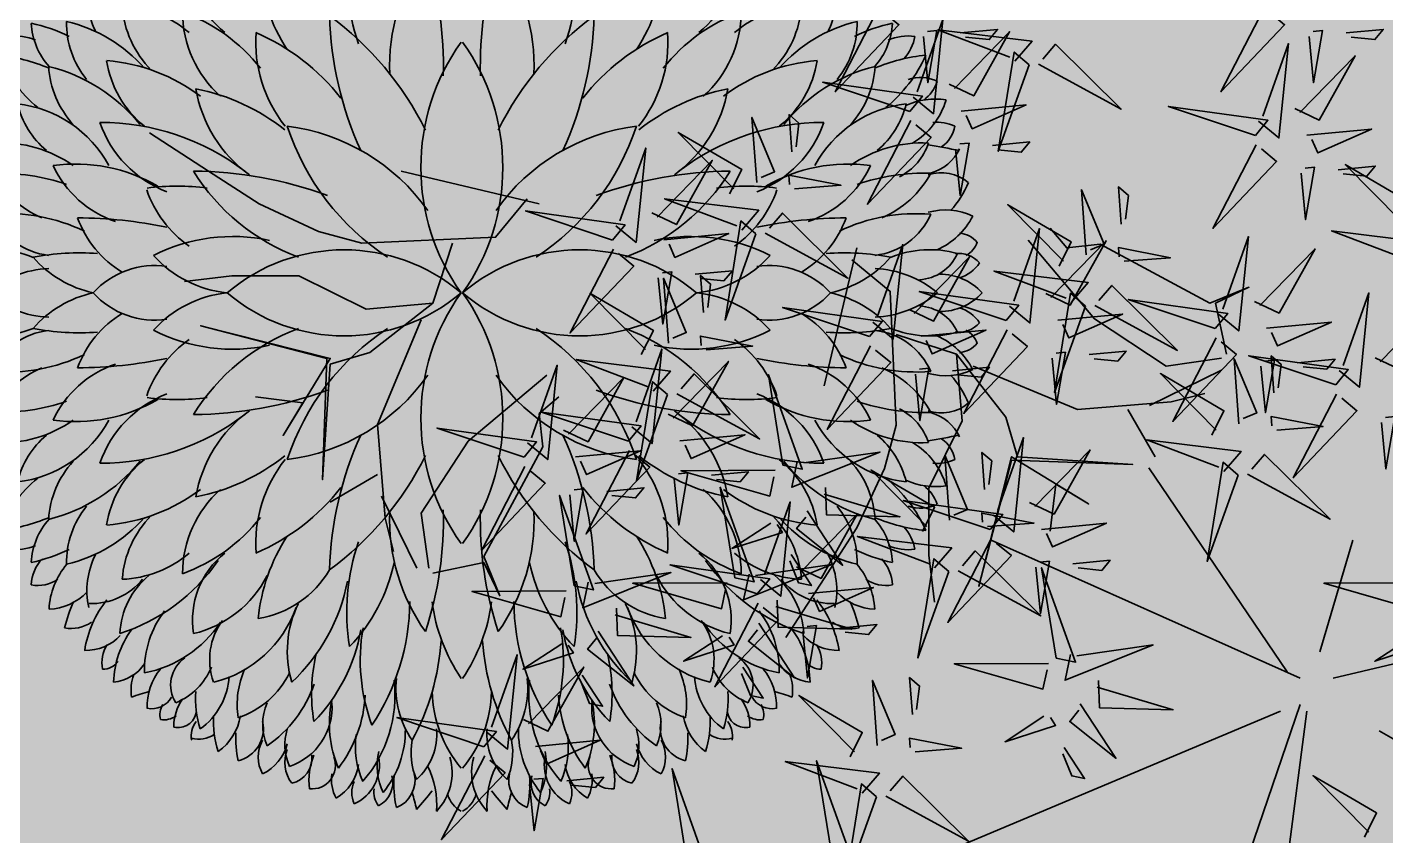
# Model space of a CAD drawing. Header units: millimetres. Extents: x -620 to 116137, y -21481 to 17722.
# Drawn here: x 13540 to 14144, y 8024 to 8384 of the extents above; entities that cross this region are included whole.
import ezdxf

# ---------------------------------------------------------------- set-up
doc = ezdxf.new("R2010")
doc.units = ezdxf.units.MM
doc.header["$LTSCALE"] = 150
doc.linetypes.add('1625E_Roof Plan$0$DASHED', pattern=[0.75, 0.5, -0.25])
doc.layers.add('1625_East Villa$0$ad-Landscape', color=7, linetype='Continuous', lineweight=35, true_color=0x007f00)
doc.layers.add('1625_East Villa$0$ad-Landscape 2', color=7, linetype='Continuous', lineweight=35, true_color=0x264c00)
doc.layers.add('1625_East Villa$0$ad-Verandah', color=7, linetype='Continuous', true_color=0xa57c52)
doc.layers.add('1625E_Roof Plan$0$ad-Secondary Roof', color=6, linetype='Continuous', true_color=0xff00ff)

# ---------------------------------------------------------------- blocks, each defined once
blk = doc.blocks.new('1625E_Roof Plan')
at = {"layer": '1625E_Roof Plan$0$ad-Secondary Roof', "linetype": '1625E_Roof Plan$0$DASHED', "ltscale": 2, "const_width": 40}
for points in [[(13950, 14220), (13138.33, 11207.5), (13950, 8195)], [(12570, 8195), (10022.5, 11207.5), (12570, 14220), (13950, 14220), (13950, 8195)]]:
    blk.add_lwpolyline(points, close=True, dxfattribs=at)
blk = doc.blocks.new('1625_East Villa$0$A$C7DA81DBD')
at = {"layer": '1625_East Villa$0$ad-Landscape'}
for centre, radius, start, end in [((0.485, 3.825), 0.838, 164.1327, 202.2774), ((0.672, 3.334), 0.873, 140.3941, 176.9962), ((-2.444, 2.7), 1.205, 39.6176, 65.5256), ((-0.466, 3.951), 1.488, 185.9725, 202.7074), ((-0.211, 3.764), 1.016, 176.9811, 215.1502), ((0.785, 3.797), 1.765, 178.7548, 198.6115), ((-1.37, 3.11), 0.824, 23.2196, 61.7797), ((0.81, 3.717), 1.458, 175.3381, 205.5558), ((-0.873, 3.314), 0.57, 6.6723, 66.2687), ((-1.692, 3.651), 0.41, 172.3277, 203.6108), ((-1.724, 2.922), 0.735, 40.3866, 76.092), ((-0.579, 3.745), 0.974, 186.4669, 241.6556), ((-2.239, 2.943), 0.581, 48.3364, 86.6749), ((-0.915, 3.796), 1.32, 191.9389, 206.2186), ((1.74, 3.125), 2.067, 169.3214, 184.0479), ((-0.876, 2.829), 0.895, 11.9619, 49.2113), ((-0.488, 3.723), 1.408, 194.0868, 230.7518), ((-1.896, 2.617), 0.764, 47.3855, 86.8116), ((0.295, 3.161), 1.349, 172.2305, 210.013), ((-1.405, 2.554), 0.868, 18.6878, 65.2839), ((-1.014, 3.524), 1.242, 193.527, 228.3981), ((-2.208, 2.504), 0.73, 50.8151, 91.0506), ((2.889, 3.142), 3.502, 179.9824, 192.0052), ((-0.914, 2.323), 0.874, 31.4049, 69.8192), ((-2.436, 2.424), 0.643, 63.0761, 102.3855), ((0.453, 2.514), 0.676, 132.165, 188.6083), ((-0.442, 3.021), 1.463, 184.5397, 217.072), ((-2.026, 2.069), 0.846, 38.4928, 81.4291), ((0.542, 2.951), 1.936, 179.7315, 217.4115), ((-1.697, 2.079), 0.932, 21.0147, 71.0085), ((-2.402, 1.959), 0.821, 45.1229, 85.9267), ((-1.447, 2.814), 0.898, 182.3009, 220.5076), ((1.11, 2.329), 1.983, 172.8697, 187.1303), ((-1.144, 1.7), 0.928, 34.9166, 71.0505), ((0.973, 1.875), 1.434, 153.1598, 192.1138), ((-0.947, 1.818), 0.953, 6.2214, 47.7369), ((-2.301, 1.358), 0.927, 41.7393, 89.8284), ((-0.957, 2.767), 1.425, 199.7331, 231.7721), ((-2.675, 1.508), 0.695, 38.2825, 99.3433), ((-1.856, 1.09), 1.102, 36.0391, 80.2682), ((-0.013, 2.499), 1.688, 191.0285, 218.5633), ((-1.892, 0.74), 1.708, 20.4746, 58.3718), ((2.262, 2.222), 3.258, 180.4864, 200.1425), ((1.124, 0.963), 1.476, 139.5678, 220.4322), ((-2.053, 0.575), 1.111, 51.6498, 93.9516), ((-0.504, 2.388), 1.772, 203.4099, 232.0446), ((-2.813, 0.17), 1.503, 56.8668, 84.3747), ((0.278, 1.632), 1.654, 187.071, 234.8541), ((-2.005, -0.521), 2.052, 33.3645, 71.7788), ((-0.182, 2.617), 2.589, 216.3709, 243.6204), ((-2.355, -1.807), 2.891, 65.6741, 88.2579), ((-2.612, -0.83), 1.771, 71.0687, 99.21), ((-1.853, -0.999), 1.59, 87.8069, 125.3426), ((-0.278, -1.632), 1.654, 7.071, 54.8541), ((2.005, 0.521), 2.052, 213.3645, 251.7788), ((0.504, -2.388), 1.772, 23.4099, 52.0446), ((-2.262, -2.222), 3.258, 0.4864, 20.1425), ((1.841, -1.801), 0.836, 9.3048, 59.3197), ((1.892, -0.74), 1.708, 200.4746, 238.3718), ((2.813, -0.17), 1.503, 236.8668, 264.3747), ((2.259, -2.257), 0.955, 13.7428, 70.7401), ((2.789, -2.062), 0.727, 18.6708, 63.797), ((3.602, -1.788), 0.37, 25.3637, 76.0362), ((0.013, -2.499), 1.688, 11.0285, 38.5633), ((2.053, -0.575), 1.111, 231.6498, 273.9516), ((0.957, -2.767), 1.425, 19.7331, 51.7721), ((1.894, -2.412), 0.921, 13.6684, 62.8823), ((3.531, -1.186), 0.443, 246.5632, 293.4368), ((3.566, -1.894), 0.271, 13.6546, 102.449), ((3.799, -1.387), 0.279, 240.3623, 299.6377), ((1.856, -1.09), 1.102, 216.0391, 260.2682), ((-0.542, -2.951), 1.936, 359.7315, 37.4115), ((3.37, -1.133), 0.705, 245.6035, 278.753), ((3.394, -2.243), 0.437, 34.7848, 81.073), ((3.646, -0.97), 0.879, 267.0026, 282.0734), ((2.301, -1.358), 0.927, 221.7393, 269.8284), ((2.675, -1.508), 0.695, 218.2825, 279.3433), ((1.329, -3.259), 1.53, 17.5905, 55.7456), ((3.002, -1.519), 0.544, 233.779, 289.798), ((2.167, -2.776), 0.96, 10.8581, 56.5506), ((3.104, -2.475), 0.573, 35.7635, 86.3734), ((3.508, -1.218), 0.814, 266.7638, 287.5222), ((-1.11, -2.329), 1.983, 352.8697, 7.1303), ((2.867, -2.536), 0.525, 21.8257, 68.0281), ((3.413, -2.155), 0.239, 346.7548, 32.3176), ((0.442, -3.021), 1.463, 4.5397, 37.072), ((3.324, -1.386), 0.793, 265.5663, 288.0123), ((3.41, -2.32), 0.148, 346.0967, 81.703), ((3.623, -2.031), 0.183, 231.1425, 282.0713), ((1.144, -1.7), 0.928, 214.9166, 251.0505), ((1.447, -2.814), 0.898, 2.3009, 40.5076), ((3.21, -2.109), 0.273, 215.3989, 302.1552), ((3.547, -1.977), 0.379, 233.8191, 270.9542), ((1.697, -2.079), 0.932, 201.0147, 251.0085), ((3.088, -1.801), 0.795, 232.4719, 271.5519), ((3.218, -2.537), 0.186, 348.2362, 60.9945), ((3.325, -2.438), 0.17, 350.7137, 36.2765), ((-0.295, -3.161), 1.349, 352.2305, 30.013), ((2.402, -1.959), 0.821, 225.1229, 265.9267), ((3.387, -2.087), 0.488, 230.8294, 271.5989), ((3.454, -2.302), 0.168, 239.8902, 283.1809), ((2.026, -2.069), 0.846, 218.4928, 261.4291), ((0.488, -3.723), 1.408, 14.0868, 50.7518), ((1.014, -3.524), 1.242, 13.527, 48.3981), ((2.813, -2.152), 0.645, 219.1564, 267.7817), ((1.999, -3.032), 0.544, 358.2486, 50.6804), ((2.833, -2.887), 0.356, 6.207, 55.7181), ((4.711, -2.181), 1.496, 194.5537, 200.4136), ((3.205, -2.09), 0.759, 233.8433, 268.585), ((3.255, -2.307), 0.399, 250.941, 277.7273), ((1.405, -2.554), 0.868, 198.6878, 245.2839), ((0.579, -3.745), 0.974, 6.4669, 61.6556), ((2.554, -3.07), 0.372, 357.6019, 47.961), ((2.929, -2.933), 0.15, 357.4703, 53.8096), ((2.436, -2.424), 0.643, 243.0761, 282.3855), ((3.055, -2.232), 0.863, 231.0238, 261.3872), ((3.025, -2.67), 0.274, 237.9754, 281.2662), ((2.208, -2.504), 0.73, 230.8151, 271.0506), ((2.128, -3.396), 0.461, 2.3648, 45.5832), ((2.458, -3.195), 0.289, 349.0778, 34.6406), ((0.211, -3.764), 1.016, 356.9811, 35.1502), ((1.896, -2.617), 0.764, 227.3855, 266.8116), ((0.915, -3.796), 1.32, 11.9389, 26.2186), ((3.046, -2.005), 1.281, 246.1435, 256.2848), ((-0.785, -3.797), 1.765, 358.7548, 18.6115), ((2.622, -2.757), 0.621, 229.7759, 266.9333), ((2.106, -3.468), 0.289, 349.0778, 34.6406), ((1.37, -3.11), 0.824, 203.2196, 241.7797), ((1.724, -2.922), 0.735, 220.3866, 256.092), ((0.466, -3.951), 1.488, 5.9725, 22.7074), ((2.239, -2.943), 0.581, 228.3364, 266.6749), ((2.403, -3.194), 0.329, 226.2451, 267.6854), ((2.444, -2.7), 1.205, 219.6176, 245.5256), ((1.692, -3.651), 0.41, 352.3277, 23.6108), ((1.383, -3.356), 0.488, 207.4375, 251.1826), ((1.034, -3.87), 0.552, 350.4856, 25.4529), ((1.452, -3.751), 0.311, 333.8191, 18.7871), ((2.158, -3.355), 0.356, 226.8629, 260.3692), ((1.759, -3.363), 0.625, 211.2577, 253.0883), ((1.821, -3.599), 0.302, 216.3212, 252.6008), ((0.641, -3.924), 0.342, 320.1793, 18.6746), ((1.327, -3.744), 0.358, 194.3796, 245.6782), ((-5.866, -2.673), 7.168, 348.7597, 350.8333), ((1.053, -3.888), 0.343, 334.8223, 6.1053), ((1.18, -3.454), 0.743, 227.0323, 248.1406), ((1.415, -3.77), 0.269, 215.0422, 258.9599)]:
    blk.add_arc(centre, radius, start, end, dxfattribs=at)
at = {"layer": '1625_East Villa$0$ad-Landscape 2'}
for centre, radius, start, end in [((-0.485, 3.825), 0.838, 337.7226, 15.8673), ((-0.672, 3.334), 0.873, 3.0038, 39.6059), ((0.873, 3.314), 0.57, 113.7313, 173.3277), ((-0.81, 3.717), 1.458, 334.4442, 4.6619), ((1.37, 3.11), 0.824, 118.2203, 156.7804), ((-0.785, 3.797), 1.765, 341.3885, 1.2452), ((0.211, 3.764), 1.016, 324.8498, 3.0189), ((2.444, 2.7), 1.205, 114.4744, 140.3824), ((0.466, 3.951), 1.488, 337.2926, 354.0275), ((1.692, 3.651), 0.41, 336.3892, 7.6723), ((0.579, 3.745), 0.974, 298.3444, 353.5331), ((1.724, 2.922), 0.735, 103.908, 139.6134), ((0.876, 2.829), 0.895, 130.7887, 168.0381), ((-1.74, 3.125), 2.067, 355.9521, 10.6786), ((2.239, 2.943), 0.581, 93.3251, 131.6636), ((0.915, 3.796), 1.32, 333.7814, 348.0611), ((2.403, 3.194), 0.329, 92.3146, 133.7549), ((2.106, 3.468), 0.289, 325.3594, 10.9222), ((1.405, 2.554), 0.868, 114.7161, 161.3122), ((-0.295, 3.161), 1.349, 329.987, 7.7695), ((0.488, 3.723), 1.408, 309.2482, 345.9132), ((1.896, 2.617), 0.764, 93.1884, 132.6145), ((2.622, 2.757), 0.621, 93.0667, 130.2241), ((2.128, 3.396), 0.461, 314.4168, 357.6352), ((2.208, 2.504), 0.73, 88.9494, 129.1849), ((1.014, 3.524), 1.242, 311.6019, 346.473), ((3.046, 2.005), 1.281, 103.7152, 113.8565), ((2.458, 3.195), 0.289, 325.3594, 10.9222), ((0.914, 2.323), 0.874, 110.1808, 148.5951), ((-2.889, 3.142), 3.502, 347.9948, 0.0176), ((-0.453, 2.514), 0.676, 351.3917, 47.835), ((2.436, 2.424), 0.643, 77.6145, 116.9239), ((1.999, 3.032), 0.544, 309.3196, 1.7514), ((3.055, 2.232), 0.863, 98.6128, 128.9762), ((2.554, 3.07), 0.372, 312.039, 2.3981), ((1.697, 2.079), 0.932, 108.9915, 158.9853), ((-0.542, 2.951), 1.936, 322.5885, 0.2685), ((2.026, 2.069), 0.846, 98.5709, 141.5072), ((0.442, 3.021), 1.463, 322.928, 355.4603), ((3.025, 2.67), 0.274, 78.7338, 122.0246), ((2.929, 2.933), 0.15, 306.1904, 2.5297), ((1.329, 3.259), 1.53, 304.2544, 342.4095), ((2.813, 2.152), 0.645, 92.2183, 140.8436), ((3.205, 2.09), 0.759, 91.415, 126.1567), ((2.833, 2.887), 0.356, 304.2819, 353.793), ((2.402, 1.959), 0.821, 94.0733, 134.8771), ((1.447, 2.814), 0.898, 319.4924, 357.6991), ((3.255, 2.307), 0.399, 82.2727, 109.059), ((4.711, 2.181), 1.496, 159.5864, 165.4463), ((1.144, 1.7), 0.928, 108.9495, 145.0834), ((-1.11, 2.329), 1.983, 352.8697, 7.1303), ((3.088, 1.801), 0.795, 88.4481, 127.5281), ((2.167, 2.776), 0.96, 303.4494, 349.1419), ((3.387, 2.087), 0.488, 88.4011, 129.1706), ((3.218, 2.537), 0.186, 299.0055, 11.7638), ((0.947, 1.818), 0.953, 132.2631, 173.7786), ((-0.973, 1.875), 1.434, 347.8862, 26.8402), ((3.454, 2.302), 0.168, 76.8191, 120.1098), ((3.325, 2.438), 0.17, 323.7235, 9.2863), ((3.21, 2.109), 0.273, 57.8448, 144.6011), ((2.867, 2.536), 0.525, 291.9719, 338.1743), ((3.547, 1.977), 0.379, 89.0458, 126.1809), ((3.41, 2.32), 0.148, 278.297, 13.9033), ((2.301, 1.358), 0.927, 90.1716, 138.2607), ((0.957, 2.767), 1.425, 308.2279, 340.2669), ((1.892, 0.74), 1.708, 121.6282, 159.5254), ((-2.262, 2.222), 3.258, 339.8575, 359.5136), ((1.856, 1.09), 1.102, 99.7318, 143.9609), ((0.013, 2.499), 1.688, 321.4367, 348.9715), ((2.675, 1.508), 0.695, 80.6567, 141.7175), ((1.894, 2.412), 0.921, 297.1177, 346.3316), ((3.104, 2.475), 0.573, 273.6266, 324.2365), ((3.324, 1.386), 0.793, 71.9877, 94.4337), ((3.623, 2.031), 0.183, 77.9287, 128.8575), ((3.413, 2.155), 0.239, 327.6824, 13.2452), ((2.259, 2.257), 0.955, 289.2599, 346.2572), ((3.002, 1.519), 0.544, 70.202, 126.221), ((3.508, 1.218), 0.814, 72.4778, 93.2362), ((-1.124, 0.963), 1.476, 319.5678, 40.4322), ((3.394, 2.243), 0.437, 278.927, 325.2152), ((3.37, 1.133), 0.705, 81.247, 114.3965), ((2.789, 2.062), 0.727, 296.203, 341.3292), ((3.566, 1.894), 0.271, 257.551, 346.3454), ((3.646, 0.97), 0.879, 77.9266, 92.9974), ((2.053, 0.575), 1.111, 86.0484, 128.3502), ((0.504, 2.388), 1.772, 307.9554, 336.5901), ((2.813, 0.17), 1.503, 95.6253, 123.1332), ((1.841, 1.801), 0.836, 300.6803, 350.6952), ((2.872, 2.169), 1.015, 288.9376, 325.3584), ((3.531, 1.186), 0.443, 66.5632, 113.4368), ((3.799, 1.387), 0.279, 60.3623, 119.6377), ((3.602, 1.788), 0.37, 283.9638, 334.6363), ((3.699, 1.02), 0.428, 65.5975, 107.5893), ((3.843, 1.163), 0.285, 53.2838, 111.6454), ((2.005, -0.521), 2.052, 108.2212, 146.6355), ((-0.278, 1.632), 1.654, 305.1459, 352.929), ((2.07, 2.438), 1.53, 280.88, 316.8447), ((2.935, 0.536), 0.892, 73.6401, 116.0812), ((3.393, 1.57), 0.508, 265.6371, 341.6343), ((3.806, 1.439), 0.213, 263.9314, 347.1466), ((3.278, -0.198), 1.427, 80.7451, 103.0431), ((3.99, 0.707), 0.544, 82.7166, 112.3542), ((3.867, 1.227), 0.193, 249.404, 5.8133), ((2.521, 2.218), 1.411, 279.6586, 314.4053), ((2.355, -1.807), 2.891, 91.7421, 114.3259), ((0.182, 2.617), 2.589, 296.3796, 323.6291), ((3.242, 1.855), 1.065, 272.7479, 307.4895), ((3.529, 0.17), 0.914, 66.6856, 101.9827), ((3.806, 1.227), 0.386, 278.1128, 328.8491), ((3.983, 0.753), 0.314, 60.8349, 98.4067), ((2.612, -0.83), 1.771, 80.79, 108.9313), ((1.914, 1.938), 1.415, 281.8912, 313.8777), ((4.09, 0.665), 0.235, 66.9546, 113.0454), ((3.006, -0.698), 1.529, 69.608, 99.927), ((3.288, 1.64), 1.093, 263.8281, 310.4783), ((3.715, 0.193), 0.678, 65.2948, 98.4443), ((3.864, 1.022), 0.348, 259.2126, 336.0816), ((2.506, 2.298), 1.873, 270.6495, 303.447), ((3.868, 0.167), 0.526, 65.037, 102.6088), ((4.007, 0.779), 0.214, 255.3103, 332.8065), ((4.09, 0.554), 0.166, 49.7168, 100.6456), ((1.853, -0.999), 1.59, 54.6574, 92.1931), ((3.58, 1.265), 0.803, 269.2102, 309.3859), ((4.021, -0.331), 0.887, 77.5296, 94.4585), ((3.234, -0.221), 0.76, 55.7746, 95.8794), ((3.99, 0.621), 0.238, 256.9971, 338.7719), ((-1.026, -1.431), 1.766, 54.4662, 125.5338), ((1.026, -1.431), 1.766, 54.4662, 125.5338), ((2.722, 2.114), 1.948, 273.7396, 298.8178), ((3.616, 0.691), 0.486, 264.4297, 318.861), ((3.761, -0.151), 0.567, 66.9564, 100.106), ((3.052, 1.626), 1.72, 306.4839, 313.13), ((4.487, 1.629), 1.285, 251.9995, 258.3628), ((-1.863, 3.033), 2.882, 251.6105, 271.7173), ((1.863, 3.033), 2.882, 268.2827, 288.3895), ((2.353, -1.17), 1.423, 55.6803, 82.958), ((3.241, -0.766), 1.009, 49.8945, 88.7438), ((4.197, 0.939), 0.734, 243.983, 273.5711), ((3.927, 0.536), 0.456, 253.7631, 313.9118), ((4.046, -0.101), 0.224, 28.4336, 74.6891), ((-1.026, 1.431), 1.766, 234.4662, 305.5338), ((1.124, -0.963), 1.476, 139.5678, 220.4322), ((-1.124, -0.963), 1.476, 319.5678, 40.4322), ((1.026, 1.431), 1.766, 234.4662, 305.5338), ((2.353, 1.17), 1.423, 277.042, 304.3197), ((3.241, 0.766), 1.009, 271.2562, 310.1055), ((3.927, -0.536), 0.456, 46.0882, 106.2369), ((4.046, 0.101), 0.224, 285.3109, 331.5664), ((-1.863, -3.033), 2.882, 88.2827, 108.3895), ((1.863, -3.033), 2.882, 71.6105, 91.7173), ((2.722, -2.114), 1.948, 61.1822, 86.2604), ((3.616, -0.691), 0.486, 41.139, 95.5703), ((4.197, -0.939), 0.734, 86.4289, 116.017), ((-1.853, 0.999), 1.59, 234.6574, 272.1931), ((-0.182, -2.617), 2.589, 116.3796, 143.6291), ((0.278, -1.632), 1.654, 125.1459, 172.929), ((0.182, -2.617), 2.589, 36.3709, 63.6204), ((1.853, 0.999), 1.59, 267.8069, 305.3426), ((3.052, -1.626), 1.72, 46.87, 53.5161), ((2.506, -2.298), 1.873, 56.553, 89.3505), ((3.234, 0.221), 0.76, 264.1206, 304.2254), ((3.761, 0.151), 0.567, 259.894, 293.0436), ((3.99, -0.621), 0.238, 21.2281, 103.0029), ((4.487, -1.629), 1.285, 101.6372, 108.0005), ((1.914, -1.938), 1.415, 46.1223, 78.1088), ((3.288, -1.64), 1.093, 49.5217, 96.1719), ((3.58, -1.265), 0.803, 50.6141, 90.7898), ((4.021, 0.331), 0.887, 265.5415, 282.4704), ((-2.005, 0.521), 2.052, 288.2212, 326.6355), ((3.868, -0.167), 0.526, 257.3912, 294.963), ((4.007, -0.779), 0.214, 27.1935, 104.6897), ((3.006, 0.698), 1.529, 260.073, 290.392), ((3.864, -1.022), 0.348, 23.9184, 100.7874), ((4.09, -0.554), 0.166, 259.3544, 310.2832), ((-2.612, 0.83), 1.771, 260.79, 288.9313), ((-2.355, 1.807), 2.891, 271.7421, 294.3259), ((2.355, 1.807), 2.891, 245.6741, 268.2579), ((2.612, 0.83), 1.771, 251.0687, 279.21), ((2.521, -2.218), 1.411, 45.5947, 80.3414), ((3.242, -1.855), 1.065, 52.5105, 87.2521), ((3.715, -0.193), 0.678, 261.5557, 294.7052), ((3.806, -1.227), 0.386, 31.1509, 81.8872), ((4.09, -0.665), 0.235, 246.9546, 293.0454), ((-0.504, -2.388), 1.772, 127.9554, 156.5901), ((2.07, -2.438), 1.53, 43.1553, 79.12), ((2.262, -2.222), 3.258, 159.8575, 179.5136), ((3.529, -0.17), 0.914, 258.0173, 293.3144), ((3.393, -1.57), 0.508, 18.3657, 94.3629), ((3.867, -1.227), 0.193, 354.1867, 110.596), ((3.983, -0.753), 0.314, 261.5933, 299.1651), ((3.278, 0.198), 1.427, 256.9569, 279.2549), ((2.872, -2.169), 1.015, 34.6416, 71.0624), ((3.99, -0.707), 0.544, 247.6458, 277.2834), ((3.806, -1.439), 0.213, 12.8534, 96.0686), ((-2.813, -0.17), 1.503, 275.6253, 303.1332), ((-1.892, -0.74), 1.708, 301.6282, 339.5254), ((2.935, -0.536), 0.892, 243.9188, 286.3599), ((3.699, -1.02), 0.428, 252.4107, 294.4025), ((3.843, -1.163), 0.285, 248.3546, 306.7162), ((-2.053, -0.575), 1.111, 266.0484, 308.3502), ((-0.013, -2.499), 1.688, 141.4367, 168.9715), ((-0.957, -2.767), 1.425, 128.2279, 160.2669), ((0.973, -1.875), 1.434, 167.8862, 206.8402), ((-0.973, -1.875), 1.434, 333.1598, 12.1138), ((-1.856, -1.09), 1.102, 279.7318, 323.9609), ((0.542, -2.951), 1.936, 142.5885, 180.2685), ((-2.675, -1.508), 0.695, 260.6567, 321.7175), ((-2.301, -1.358), 0.927, 270.1716, 318.2607), ((-0.947, -1.818), 0.953, 312.2631, 353.7786), ((0.947, -1.818), 0.953, 186.2214, 227.7369), ((1.11, -2.329), 1.983, 172.8697, 187.1303), ((-0.442, -3.021), 1.463, 142.928, 175.4603), ((-1.447, -2.814), 0.898, 139.4924, 177.6991), ((-1.144, -1.7), 0.928, 288.9495, 325.0834), ((-1.697, -2.079), 0.932, 288.9915, 338.9853), ((2.889, -3.142), 3.502, 167.9948, 180.0176), ((0.453, -2.514), 0.676, 171.3917, 227.835), ((-0.453, -2.514), 0.676, 312.165, 8.6083), ((-2.889, -3.142), 3.502, 359.9824, 12.0052), ((-2.402, -1.959), 0.821, 274.0733, 314.8771), ((0.295, -3.161), 1.349, 149.987, 187.7695), ((-1.014, -3.524), 1.242, 131.6019, 166.473), ((-2.026, -2.069), 0.846, 278.5709, 321.5072), ((-0.488, -3.723), 1.408, 129.2482, 165.9132), ((-0.914, -2.323), 0.874, 290.1808, 328.5951), ((0.914, -2.323), 0.874, 211.4049, 249.8192), ((-0.579, -3.745), 0.974, 118.3444, 173.5331), ((-1.405, -2.554), 0.868, 294.7161, 341.3122), ((-2.436, -2.424), 0.643, 257.6145, 296.9239), ((1.74, -3.125), 2.067, 175.9521, 190.6786), ((-1.74, -3.125), 2.067, 349.3214, 4.0479), ((-2.208, -2.504), 0.73, 268.9494, 309.1849), ((0.81, -3.717), 1.458, 154.4442, 184.6619), ((-0.876, -2.829), 0.895, 310.7887, 348.0381), ((0.876, -2.829), 0.895, 191.9619, 229.2113), ((-0.81, -3.717), 1.458, 355.3381, 25.5558), ((-0.915, -3.796), 1.32, 153.7814, 168.0611), ((-1.896, -2.617), 0.764, 273.1884, 312.6145), ((-0.211, -3.764), 1.016, 144.8498, 183.0189), ((0.785, -3.797), 1.765, 161.3885, 181.2452), ((-2.239, -2.943), 0.581, 273.3251, 311.6636), ((-0.466, -3.951), 1.488, 157.2926, 174.0275), ((-1.724, -2.922), 0.735, 283.908, 319.6134), ((-1.37, -3.11), 0.824, 298.2203, 336.7804), ((-0.873, -3.314), 0.57, 293.7313, 353.3277), ((0.672, -3.334), 0.873, 183.0038, 219.6059), ((-0.672, -3.334), 0.873, 320.3941, 356.9962), ((0.873, -3.314), 0.57, 186.6723, 246.2687), ((-1.692, -3.651), 0.41, 156.3892, 187.6723), ((-2.444, -2.7), 1.205, 294.4744, 320.3824), ((0.485, -3.825), 0.838, 157.7226, 195.8673), ((-0.485, -3.825), 0.838, 344.1327, 22.2774), ((-2.158, -3.355), 0.356, 279.6308, 313.1371), ((-1.452, -3.751), 0.311, 161.2129, 206.1809), ((-1.034, -3.87), 0.552, 154.5471, 189.5144), ((-1.383, -3.356), 0.488, 288.8174, 332.5625), ((-1.821, -3.599), 0.302, 287.3992, 323.6788), ((-1.759, -3.363), 0.625, 286.9117, 328.7423), ((-0.466, -3.725), 0.359, 293.7056, 356.9487), ((0.466, -3.725), 0.359, 183.0513, 246.2944), ((-1.053, -3.888), 0.343, 173.8947, 205.1777), ((5.866, -2.673), 7.168, 189.1667, 191.2403), ((-1.327, -3.744), 0.358, 294.3218, 345.6204), ((-0.641, -3.924), 0.342, 161.3254, 219.8207), ((-0.143, -3.955), 0.535, 164.7932, 204.8095), ((-0.906, -3.641), 0.606, 297.2695, 335.9728), ((0.906, -3.641), 0.606, 204.0272, 242.7305), ((0.143, -3.955), 0.535, 335.1905, 15.2068), ((-1.415, -3.77), 0.269, 281.0401, 324.9578), ((-1.18, -3.454), 0.743, 291.8594, 312.9677), ((0.323, -3.905), 0.477, 180.4376, 227.2613), ((-0.323, -3.905), 0.477, 312.7387, 359.5624), ((-0.266, -4.046), 0.225, 186.241, 229.1557), ((-0.096, -4.063), 0.227, 172.7272, 229.0665), ((-0.414, -3.981), 0.305, 303.605, 342.9027), ((0.414, -3.981), 0.305, 197.0973, 236.395), ((0.096, -4.063), 0.227, 310.9335, 7.2728), ((0.266, -4.046), 0.225, 310.8443, 353.759), ((-0.491, -4.017), 0.214, 291.17, 329.5844), ((0.491, -4.017), 0.214, 210.4156, 248.83)]:
    blk.add_arc(centre, radius, start, end, dxfattribs=at)
blk = doc.blocks.new('1625_East Villa$0$bamboo')
at = {"layer": '1625_East Villa$0$ad-Landscape'}
for points in [[(-835, 1007.8), (-876.2, 987.1), (-939.2, 1094.8), (-843.4, 1000.5)], [(-854.3, 961.7), (-964.6, 970), (-872.5, 931.4), (-862.8, 954.4)], [(-906.4, 902.3), (-969.4, 907), (-954.8, 890.1), (-914.9, 895)], [(-974.8, 702), (-1024.2, 849.6), (-1000.7, 680.7), (-974.8, 702)], [(-1150.2, 755), (-1008.3, 828.6), (-1121.8, 720.5), (-1143.1, 746.4)], [(-999.2, 696.4), (-970.7, 661.9), (-1131, 645.7), (-1007.8, 689.3)], [(-1102, 678.9), (-1023.4, 671.3), (-1112.1, 656.1), (-1110.6, 671.8)], [(-1059.9, 523.7), (-1093.8, 494.6), (-1113.3, 654.4), (-1067.1, 532.2)], [(-1020.9, 635), (-1001.1, 593.4), (-1110, 532.6), (-1013.8, 626.4)], [(-910.8, 624.4), (-832.2, 616.8), (-921, 601.5), (-919.5, 617.3)], [(-1108, 616), (-1114, 553.1), (-1096.8, 567.3), (-1100.9, 607.4)], [(-975.2, 614.7), (-985.8, 504.7), (-945.3, 596), (-968.1, 606.1)], [(-916.9, 561.5), (-922.9, 498.6), (-905.6, 512.8), (-909.7, 552.9)], [(-1053.8, 499.5), (-907.2, 551.9), (-1075.6, 524.9), (-1053.8, 499.5)], [(-1055, 483.7), (-978.6, 343.4), (-1088.9, 454.6), (-1063.5, 476.4)], [(-933.9, 115.6), (-983.2, 263.3), (-959.7, 94.3), (-933.9, 115.6)], [(-1150.2, 100.5), (-1008.3, 174), (-1121.8, 66), (-1143.1, 91.9)], [(-958.2, 110.1), (-929.8, 75.6), (-1090, 59.3), (-966.8, 103)], [(-979.9, 48.7), (-960.1, 7.1), (-1069.1, -53.8), (-972.8, 40.1)], [(-1102, 24.4), (-1023.4, 16.8), (-1112.1, 1.6), (-1110.6, 17.3)], [(-934.3, 28.4), (-944.8, -81.7), (-904.3, 9.6), (-927.2, 19.8)], [(-869.9, 38), (-791.3, 30.4), (-880, 15.2), (-878.5, 30.9)], [(-548.2, 43.3), (-554.2, -19.6), (-537, -5.4), (-541.1, 34.7)], [(-718.6, -144.5), (-752.5, -173.6), (-772, -13.7), (-725.8, -136)], [(-1108, -38.5), (-1114, -101.4), (-1096.8, -87.2), (-1100.9, -47.1)], [(-780.4, -124), (-821.5, -144.7), (-884.6, -37), (-788.8, -131.3)], [(-875.9, -24.9), (-881.9, -87.8), (-864.7, -73.6), (-868.8, -33.5)], [(-556.7, -87.7), (-536.9, -129.3), (-645.8, -190.1), (-549.6, -96.3)]]:
    blk.add_lwpolyline(points, dxfattribs=at)
at = {"layer": '1625_East Villa$0$ad-Landscape 2'}
for p, q in [((43.5, 73), (278.2, 631.2)), ((-12.4, 39.5), (-247.1, 564.2)), ((-23.6, 61.9), (-370, 296.3)), ((32.3, 39.5), (390, 162.3)), ((43.5, 28.4), (300.5, 61.9)), ((-57.1, 6), (-247.1, -49.8)), ((-12.4, -16.3), (-113, -440.5)), ((77, -94.4), (121.7, -172.6))]:
    blk.add_line(p, q, dxfattribs=at)
for points in [[(103.7, 1424.7), (54.4, 1572.3), (77.9, 1403.4), (103.7, 1424.7)], [(-387.8, 1356.5), (-437.1, 1504.1), (-413.6, 1335.2), (-387.8, 1356.5)], [(119.4, 1423.2), (261.4, 1496.7), (147.9, 1388.7), (126.6, 1414.5)], [(-160.7, 1284.9), (-160, 1444.8), (-116.9, 1294.1), (-149.7, 1287.2)], [(-372, 1355), (-230.1, 1428.5), (-343.6, 1320.5), (-364.9, 1346.4)], [(79.4, 1419.1), (107.8, 1384.6), (-52.4, 1368.4), (70.8, 1412)], [(-756.4, 1206.5), (-805.8, 1354.1), (-782.2, 1185.2), (-756.4, 1206.5)], [(-412.1, 1350.9), (-383.7, 1316.4), (-543.9, 1300.2), (-420.7, 1343.8)], [(-70.9, 1292.4), (-27.7, 1358.5), (-55.4, 1272.9), (-68.6, 1281.5)], [(57.7, 1357.7), (77.5, 1316.1), (-31.5, 1255.3), (64.8, 1349.1)], [(103.3, 1337.4), (92.8, 1227.4), (133.3, 1318.7), (110.4, 1328.8)], [(167.7, 1347.1), (246.3, 1339.5), (157.6, 1324.2), (159.1, 1340)], [(-415.1, 1179.2), (-464.4, 1326.8), (-440.9, 1157.9), (-415.1, 1179.2)], [(-169.3, 1271.7), (-323, 1296.4), (-162.4, 1238.9), (-169.3, 1271.7)], [(-740.7, 1205), (-598.8, 1278.5), (-712.2, 1170.5), (-733.6, 1196.4)], [(-500.1, 1137.3), (-534, 1108.2), (-553.5, 1268), (-507.4, 1145.8)], [(-433.8, 1289.5), (-414, 1248), (-523, 1187.1), (-426.7, 1280.9)], [(-388.2, 1269.3), (-398.7, 1159.2), (-358.2, 1250.5), (-381.1, 1260.6)], [(-323.8, 1278.9), (-245.2, 1271.3), (-333.9, 1256.1), (-332.4, 1271.8)], [(161.7, 1284.2), (155.7, 1221.3), (172.9, 1235.5), (168.8, 1275.6)], [(-399.4, 1177.7), (-257.4, 1251.3), (-370.9, 1143.2), (-392.2, 1169.1)], [(-175.7, 1247.6), (-131.9, 1256.8), (-191.9, 1107.3), (-173.4, 1236.6)], [(-92.2, 1230.9), (0.4, 1170.5), (-61.7, 1248.7), (-81.3, 1233.2)], [(-18, 1257.9), (35, 1223.4), (30.4, 1245.3), (-7, 1260.2)], [(-561.9, 1157.8), (-603.1, 1137.1), (-666.2, 1244.8), (-570.4, 1150.5)], [(-780.7, 1200.9), (-752.3, 1166.4), (-912.5, 1150.2), (-789.3, 1193.8)], [(-329.8, 1216), (-335.8, 1153.1), (-318.6, 1167.3), (-322.7, 1207.4)], [(-131.4, 1199.8), (-85.3, 1198.1), (-81.9, 1073.4), (-120.4, 1202.1)], [(-439.4, 1173.7), (-411, 1139.2), (-571.2, 1122.9), (-448, 1166.6)], [(-494, 1113.1), (-347.5, 1165.5), (-515.9, 1138.5), (-494, 1113.1)], [(-174.3, 1012.2), (-173.7, 1172.1), (-130.6, 1021.4), (-163.4, 1014.5)], [(-802.5, 1139.6), (-782.6, 1098), (-891.6, 1037.1), (-795.3, 1130.9)], [(-773.2, 987.3), (-807.1, 958.2), (-826.6, 1118), (-780.4, 995.8)], [(-756.8, 1119.3), (-767.3, 1009.2), (-726.8, 1100.5), (-749.7, 1110.6)], [(-692.4, 1128.9), (-613.8, 1121.3), (-702.5, 1106.1), (-701, 1121.8)], [(-581.3, 1111.7), (-691.5, 1120), (-599.4, 1081.4), (-589.8, 1104.4)], [(-461.1, 1112.3), (-441.3, 1070.7), (-550.3, 1009.8), (-454, 1103.7)], [(-155.7, 961.1), (-205, 1108.7), (-181.5, 939.8), (-155.7, 961.1)], [(-495.2, 1097.3), (-418.8, 957), (-529.1, 1068.2), (-503.7, 1090.1)], [(-415.5, 1092), (-426, 981.9), (-385.5, 1073.2), (-408.4, 1083.4)], [(-365.5, 930.4), (-364.8, 1090.2), (-321.7, 939.6), (-354.5, 932.7)], [(-351.1, 1101.6), (-272.5, 1094), (-361.2, 1078.8), (-359.7, 1094.5)], [(-84.5, 1019.7), (-41.3, 1085.8), (-69, 1000.1), (-82.2, 1008.8)], [(294.9, 1080.8), (141.2, 1105.5), (301.8, 1048), (294.9, 1080.8)], [(-698.4, 1066), (-704.4, 1003.1), (-687.2, 1017.3), (-691.3, 1057.4)], [(-633.3, 1052.3), (-696.3, 1057), (-681.8, 1040.1), (-641.8, 1045)], [(-570.3, 1047.5), (-576.3, 968.8), (-593.4, 1057.2), (-577.6, 1056)], [(-357.1, 1038.7), (-363.1, 975.8), (-345.9, 990), (-350, 1030.1)], [(-767.1, 963.1), (-620.5, 1015.5), (-788.9, 988.5), (-767.1, 963.1)], [(-183, 999), (-336.7, 1023.7), (-176.1, 966.2), (-183, 999)], [(-140, 959.5), (2, 1033.1), (-111.5, 925), (-132.8, 950.9)], [(-275.7, 937.9), (-232.5, 1004), (-260.1, 918.3), (-273.4, 927)], [(-189.3, 974.8), (-145.6, 984), (-205.5, 834.6), (-187, 963.9)], [(-105.9, 958.2), (-13.2, 897.8), (-75.4, 976), (-94.9, 960.5)], [(-31.6, 985.2), (21.3, 950.7), (16.7, 972.5), (-20.7, 987.5)], [(-768.3, 947.3), (-691.9, 807), (-802.2, 918.2), (-776.8, 940.1)], [(-180, 955.5), (-151.6, 921), (-311.8, 904.8), (-188.6, 948.4)], [(-374.1, 917.2), (-527.8, 941.9), (-367.2, 884.4), (-374.1, 917.2)], [(-145, 927.1), (-99, 925.4), (-95.6, 800.6), (-134.1, 929.4)], [(-843.4, 897.5), (-849.4, 818.8), (-866.4, 907.2), (-850.7, 906)], [(-592.6, 770.2), (-641.9, 917.8), (-618.4, 748.9), (-592.6, 770.2)], [(-380.5, 893), (-336.7, 902.2), (-396.6, 752.7), (-378.2, 882.1)], [(-222.7, 903.4), (-169.8, 868.9), (-174.4, 890.7), (-211.8, 905.7)], [(182.5, 782.8), (148.6, 753.6), (129.1, 913.5), (175.2, 791.2)], [(-297, 876.4), (-204.4, 816), (-266.5, 894.2), (-286.1, 878.7)], [(-201.7, 894.1), (-181.9, 852.5), (-290.9, 791.6), (-194.6, 885.5)], [(-91.7, 883.5), (-13.1, 875.8), (-101.8, 860.6), (-100.3, 876.4)], [(120.7, 803.3), (79.5, 782.6), (16.5, 890.3), (112.2, 796)], [(-156.1, 873.8), (-166.6, 763.7), (-126.1, 855), (-149, 865.2)], [(281.2, 835.4), (127.5, 860.1), (288.1, 802.6), (281.2, 835.4)], [(-576.8, 768.6), (-434.9, 842.2), (-548.4, 734.1), (-569.7, 760)], [(-336.2, 845.3), (-290.1, 843.6), (-286.7, 718.8), (-325.2, 847.6)], [(-97.7, 820.6), (-103.7, 757.7), (-86.5, 771.9), (-90.6, 811.9)], [(188.6, 758.6), (335.2, 810.9), (166.8, 784), (188.6, 758.6)], [(-199.8, 660.1), (-233.7, 630.9), (-253.2, 790.8), (-207, 668.5)], [(-959.1, 700.5), (-817.2, 774), (-930.7, 666), (-952, 691.8)], [(-616.9, 764.6), (-588.5, 730.1), (-748.7, 713.9), (-625.5, 757.5)], [(-261.6, 680.5), (-302.7, 659.9), (-365.8, 767.6), (-270, 673.2)], [(101.4, 757.2), (-8.9, 765.5), (83.2, 726.9), (92.9, 749.9)], [(187.4, 742.8), (263.8, 602.4), (153.5, 713.7), (178.9, 735.5)], [(-638.6, 703.2), (-618.8, 661.6), (-727.8, 600.7), (-631.5, 694.6)], [(-528.6, 692.6), (-450, 684.9), (-538.7, 669.7), (-537.2, 685.5)], [(-264.9, 565.6), (-314.3, 713.2), (-290.7, 544.3), (-264.9, 565.6)], [(49.3, 697.7), (-13.7, 702.5), (0.8, 685.5), (40.8, 690.4)], [(112.3, 693), (106.3, 614.2), (89.3, 702.6), (105, 701.5)], [(-619.9, 538.4), (-669.2, 686), (-645.7, 517), (-619.9, 538.4)], [(-593, 682.9), (-603.5, 572.8), (-563, 664.1), (-585.9, 674.3)], [(-193.7, 635.8), (-47.1, 688.2), (-215.5, 661.2), (-193.7, 635.8)], [(-534.6, 629.7), (-540.6, 566.8), (-523.4, 581), (-527.5, 621)], [(-280.9, 634.5), (-391.2, 642.7), (-299.1, 604.1), (-289.4, 627.2)], [(-249.2, 564.1), (-107.3, 637.7), (-220.7, 529.6), (-242.1, 555.5)], [(-37.8, 466.8), (-37.2, 626.6), (5.9, 476), (-26.9, 469.1)], [(-604.1, 536.8), (-462.2, 610.4), (-575.7, 502.3), (-597, 528.2)], [(-194.9, 620.1), (-118.4, 479.7), (-228.8, 591), (-203.4, 612.8)], [(-333, 575), (-396, 579.7), (-381.4, 562.8), (-341.5, 567.7)], [(-270, 570.3), (-276, 491.5), (-293, 579.9), (-277.2, 578.7)], [(-650.3, 428.2), (-684.2, 399.1), (-703.7, 559), (-657.6, 436.7)], [(-289.2, 560), (-260.8, 525.6), (-421, 509.3), (-297.8, 552.9)], [(-712.1, 448.7), (-753.3, 428.1), (-816.4, 535.7), (-720.6, 441.4)], [(-644.2, 532.8), (-615.8, 498.3), (-776, 482), (-652.8, 525.7)], [(52, 474.3), (95.2, 540.4), (67.5, 454.7), (54.3, 463.3)], [(-311, 498.7), (-291.1, 457.1), (-400.1, 396.2), (-303.9, 490)], [(-200.9, 488), (-122.3, 480.4), (-211, 465.2), (-209.5, 480.9)], [(-665.9, 471.4), (-646.1, 429.8), (-755.1, 368.9), (-658.8, 462.8)], [(-265.3, 478.4), (-275.8, 368.3), (-235.4, 459.6), (-258.2, 469.8)], [(-46.5, 453.6), (-200.1, 478.3), (-39.6, 420.8), (-46.5, 453.6)], [(-644.2, 404), (-497.6, 456.4), (-666, 429.4), (-644.2, 404)], [(-620.3, 451.1), (-630.8, 341), (-590.3, 432.3), (-613.2, 442.5)], [(-555.9, 460.7), (-477.3, 453.1), (-566, 437.9), (-564.5, 453.6)], [(-52.8, 429.4), (-9, 438.6), (-69, 289.1), (-50.5, 418.5)], [(104.9, 439.8), (157.9, 405.3), (153.3, 427.1), (115.9, 442.1)], [(-206.9, 425.1), (-212.9, 362.2), (-195.7, 376.4), (-199.8, 416.5)], [(30.7, 412.7), (123.3, 352.4), (61.2, 430.6), (41.6, 415)], [(-731.5, 402.7), (-841.7, 410.9), (-749.6, 372.3), (-739.9, 395.4)], [(-561.9, 397.8), (-567.9, 334.9), (-550.7, 349.1), (-554.8, 389.2)], [(-645.4, 388.3), (-569, 247.9), (-679.3, 359.1), (-653.9, 381)], [(-8.5, 381.7), (37.5, 380), (40.9, 255.2), (2.4, 384)], [(-783.5, 343.2), (-846.5, 347.9), (-832, 331), (-792, 335.9)], [(-720.5, 338.5), (-726.5, 259.7), (-743.5, 348.1), (-727.8, 346.9)], [(-606.2, 183.8), (-655.6, 331.4), (-632, 162.5), (-606.2, 183.8)], [(-363.6, 169.2), (-397.5, 140), (-417, 299.9), (-370.9, 177.6)], [(-425.4, 189.6), (-466.6, 169), (-529.7, 276.7), (-433.9, 182.4)], [(-590.5, 182.3), (-448.6, 255.9), (-562, 147.8), (-583.4, 173.7)], [(-918.2, 114.1), (-776.2, 187.7), (-889.7, 79.6), (-911, 105.5)], [(-357.5, 145), (-210.9, 197.3), (-379.3, 170.3), (-357.5, 145)], [(-630.5, 178.2), (-602.1, 143.7), (-762.3, 127.5), (-639.2, 171.1)], [(-444.7, 143.6), (-555, 151.8), (-462.9, 113.3), (-453.2, 136.3)], [(-652.3, 116.9), (-632.5, 75.3), (-741.4, 14.4), (-645.2, 108.2)], [(-510.6, -20.7), (-560, 126.9), (-536.5, -42), (-510.6, -20.7)], [(-358.7, 129.2), (-282.3, -11.2), (-392.6, 100.1), (-367.2, 121.9)], [(-606.6, 96.6), (-617.1, -13.5), (-576.7, 77.8), (-599.5, 88)], [(-542.2, 106.2), (-463.6, 98.6), (-552.3, 83.4), (-550.8, 99.1)], [(-496.8, 84.1), (-559.8, 88.8), (-545.3, 71.9), (-505.3, 76.8)], [(-433.8, 79.4), (-439.8, 0.6), (-456.8, 89), (-441.1, 87.9)], [(-494.9, -22.2), (-353, 51.3), (-466.5, -56.7), (-487.8, -30.9)], [(257.2, -69.4), (216.1, -90.1), (153, 17.6), (248.8, -76.7)], [(-174.3, -160.5), (-173.7, -0.6), (-130.6, -151.3), (-163.4, -158.2)], [(-535, -26.3), (-506.5, -60.8), (-666.8, -77), (-543.6, -33.4)], [(-84.5, -153), (-41.3, -86.9), (-69, -172.5), (-82.2, -163.9)], [(-446.7, -98.3), (-368, -105.9), (-456.8, -121.2), (-455.3, -105.4)]]:
    blk.add_lwpolyline(points, dxfattribs=at)
blk = doc.blocks.new('1625_East Villa$0$A$C06C421F0')
at = {"layer": '1625_East Villa$0$ad-Landscape'}
for points in [[(359.91, 366.46, 35.98, 14.39, 0), (421.22, 431.54, 14.39, 0.72, 0), (487.37, 441.94, 0, 0, 0), (448, 441.94, 0, 0, 0), (472.53, 524.19, 0, 0, 0), (467.69, 541.37, 0, 0, 0), (379.6, 599.67, 0, 0, 0), (404.12, 579.33, 0, 0, 0), (359.91, 575.71, 0, 0, 0), (404.12, 579.33, 0, 0, 0), (467.69, 541.37, 0, 0, 0), (433.48, 648.03, 0, 0, 0), (482.53, 692.32, 0, 0, 0), (430.9, 648.03, 0, 0, 0), (418.64, 692.32, 0, 0, 0), (426.06, 713.11, 0, 0, 0), (413.8, 692.32, 0, 0, 0), (372.17, 716.27, 0, 0, 0), (413.8, 692.32, 0, 0, 0), (323.13, 719.89, 0, 0, 0)], [(353.42, 359.91, 35.98, 14.39, 0), (288.34, 421.22, 14.39, 0.72, 0), (277.95, 487.37, 0, 0, 0), (277.95, 448, 0, 0, 0), (195.69, 472.53, 0, 0, 0), (178.52, 467.69, 0, 0, 0), (120.22, 379.6, 0, 0, 0), (140.56, 404.12, 0, 0, 0), (144.17, 359.91, 0, 0, 0), (140.56, 404.12, 0, 0, 0), (178.52, 467.69, 0, 0, 0), (71.86, 433.48, 0, 0, 0), (27.57, 482.53, 0, 0, 0), (71.86, 430.9, 0, 0, 0), (27.57, 418.64, 0, 0, 0), (6.78, 426.06, 0, 0, 0), (27.57, 413.8, 0, 0, 0), (3.62, 372.17, 0, 0, 0), (27.57, 413.8, 0, 0, 0), (0, 323.13, 0, 0, 0)], [(366.46, 359.97, 35.98, 14.39, 0), (431.54, 298.66, 14.39, 0.72, 0), (441.94, 232.52, 0, 0, 0), (441.94, 271.88, 0, 0, 0), (524.19, 247.36, 0, 0, 0), (541.37, 252.2, 0, 0, 0), (599.67, 340.29, 0, 0, 0), (579.33, 315.77, 0, 0, 0), (575.71, 359.97, 0, 0, 0), (579.33, 315.77, 0, 0, 0), (541.37, 252.2, 0, 0, 0), (648.03, 286.4, 0, 0, 0), (692.32, 237.36, 0, 0, 0), (648.03, 288.98, 0, 0, 0), (692.32, 301.25, 0, 0, 0), (713.11, 293.82, 0, 0, 0), (692.32, 306.09, 0, 0, 0), (716.27, 347.71, 0, 0, 0), (692.32, 306.09, 0, 0, 0), (719.89, 396.76, 0, 0, 0)], [(359.97, 353.42, 35.98, 14.39, 0), (298.66, 288.34, 14.39, 0.72, 0), (232.52, 277.95, 0, 0, 0), (271.88, 277.95, 0, 0, 0), (247.36, 195.69, 0, 0, 0), (252.2, 178.52, 0, 0, 0), (340.29, 120.22, 0, 0, 0), (315.77, 140.56, 0, 0, 0), (359.97, 144.17, 0, 0, 0), (315.77, 140.56, 0, 0, 0), (252.2, 178.52, 0, 0, 0), (286.4, 71.86, 0, 0, 0), (237.36, 27.57, 0, 0, 0), (288.98, 71.86, 0, 0, 0), (301.25, 27.57, 0, 0, 0), (293.82, 6.78, 0, 0, 0), (306.09, 27.57, 0, 0, 0), (347.71, 3.62, 0, 0, 0), (306.09, 27.57, 0, 0, 0), (396.76, 0, 0, 0, 0)]]:
    blk.add_lwpolyline(points, format="xyseb", dxfattribs=at)
for points in [[(460.26, 565.32), (472.53, 575.71), (470.27, 596.5), (507.05, 664.75), (497.05, 689.15), (507.05, 668.36), (538.67, 675.14)], [(467.69, 551.76), (516.73, 592.89), (546.1, 637.63), (541.26, 671.98)], [(570.62, 627.24), (548.68, 671.98)], [(546.1, 517.41), (573.2, 582.49), (568.36, 640.79), (563.2, 661.58)], [(573.2, 613.68), (602.56, 630.85)], [(538.67, 507.02), (578.04, 537.75), (602.56, 544.98), (607.4, 616.84), (604.82, 541.37), (683.23, 521.03), (602.56, 541.37), (631.93, 589.27), (619.67, 568.94), (649.03, 565.32)], [(526.41, 469.51), (538.67, 507.02), (580.3, 510.63), (622.25, 489.84), (663.87, 489.84), (693.24, 493.46)], [(479.95, 441.94), (499.63, 465.89), (582.88, 469.51), (609.99, 462.28), (646.77, 445.1), (678.39, 424.76), (715.18, 400.81)], [(472.53, 445.1), (558.36, 424.76)], [(565.32, 259.62), (575.71, 247.36), (596.5, 249.62), (664.75, 212.83), (689.15, 222.84), (668.36, 212.83), (675.14, 181.21)], [(445.1, 247.36), (424.76, 161.53)], [(551.76, 252.2), (592.89, 203.15), (637.63, 173.79), (671.98, 178.63)], [(441.94, 239.94), (465.89, 220.25), (469.51, 137), (462.28, 109.9), (445.1, 73.12), (424.76, 41.49), (400.81, 4.71)], [(469.51, 193.47), (507.02, 181.21), (510.63, 139.59), (489.84, 97.64), (489.84, 56.01), (493.46, 26.65)], [(507.02, 181.21), (537.75, 141.84), (544.98, 117.32), (616.84, 112.48), (541.37, 115.06), (521.03, 36.65), (541.37, 117.32), (589.27, 87.96), (568.93, 100.22), (565.32, 70.86)], [(517.41, 173.79), (582.49, 146.68), (640.79, 151.52), (661.58, 156.69)], [(627.24, 149.27), (671.98, 171.21)], [(613.68, 146.68), (630.85, 117.32)]]:
    blk.add_lwpolyline(points, dxfattribs=at)
blk = doc.blocks.new('1625_East Villa$0$zw$3055')
at = {"transparency": 33554559}
h = blk.add_hatch(color=256, dxfattribs=at)
h.dxf.hatch_style = 1
h.set_gradient(color1=(153, 204, 0), color2=(63, 127, 0), tint=1, name='INVSPHERICAL')
h.paths.add_polyline_path([(12120, -8875), (14550, -8875), (14550, -4975), (12120, -4975)])
h = blk.add_hatch(dxfattribs=at)
h.set_pattern_fill('GRASS', color=74)
h.set_pattern_definition([(90, (-1084315.541, 661200.024), (-17.96051224, 17.96051224), [4.7625, -31.1585245]), (45, (-1084315.54, 661200.024), (-17.96051224, 17.96051224), [4.7625, -20.6375]), (135, (-1084315.54, 661200.024), (-17.96051224, -17.96051224), [4.7625, -20.6375])])
h.paths.add_polyline_path([(12120, -8875), (14550, -8875), (14550, -4975), (12120, -4975)])
at = {"xscale": -54.36482949885743, "yscale": 54.36482949885743, "zscale": 54.36482949885722, "rotation": 89.9999999999999}
blk.add_blockref('1625_East Villa$0$A$C7DA81DBD', (13733.4, -5354.48), dxfattribs=at)
at = {"layer": '1625_East Villa$0$ad-Landscape', "xscale": 0.7144563243118911, "yscale": 0.7144563243118911, "zscale": 0.7144563243118911, "rotation": 270}
blk.add_blockref('1625_East Villa$0$A$C06C421F0', (13591.08, -4996.88), dxfattribs=at)
at = {"layer": '1625_East Villa$0$ad-Landscape', "linetype": 'Continuous', "xscale": -0.2620739326953544, "yscale": 0.2620739326953544, "zscale": 0.2620739326953535, "rotation": 89.9999999999999}
blk.add_blockref('1625_East Villa$0$bamboo', (14116.59, -5529.23), dxfattribs=at)
blk = doc.blocks.new('1625_East Villa')
at = {"layer": '1625_East Villa$0$ad-Verandah'}
blk.add_blockref('1625_East Villa$0$zw$3055', (0, 13620), dxfattribs=at)
blk.add_blockref('1625E_Roof Plan', (0, 0))

msp = doc.modelspace()

# ---------------------------------------------------------------- block references
msp.add_blockref('1625_East Villa', (0, 0))

doc.saveas('drawing.dxf')
